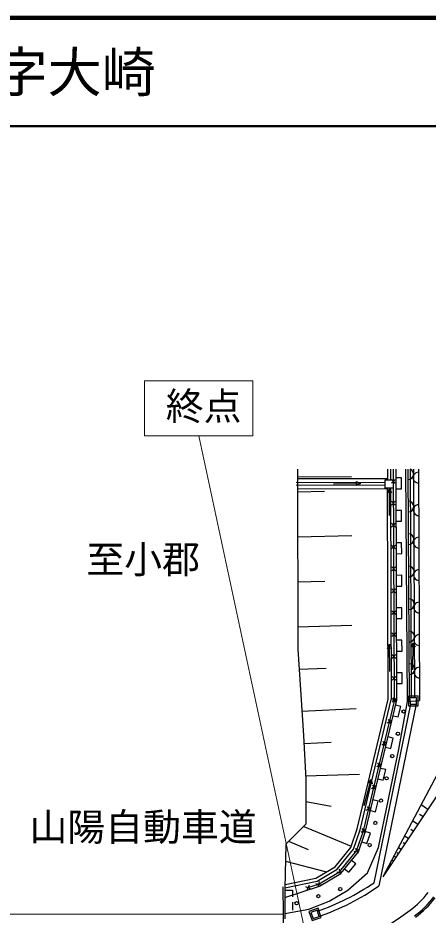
# Model space of a CAD drawing. Units: millimetres, scale not verified. Extents: x 40000 to 680000, y 20000 to 380000.
# Drawn here: x 427290 to 465168, y 297162 to 380000 of the extents above; entities that cross this region are included whole.
import ezdxf
from ezdxf.enums import TextEntityAlignment as Align

# ---------------------------------------------------------------- set-up
doc = ezdxf.new("R2010")
doc.units = ezdxf.units.MM
doc.header["$LTSCALE"] = 1000
for name, color, linetype, lineweight in [('M-BGD', 7, 'Continuous', 25), ('M-STR-HTXT', 7, 'Continuous', 13), ('M-STR-STRC', 7, 'Continuous', 25), ('M-TTL', 2, 'Continuous', 140), ('M-TTL-LINE', 7, 'Continuous', 50)]:
    doc.layers.add(name, color=color, linetype=linetype, lineweight=lineweight)
doc.layers.add('M-BMK-HTXT', color=7, linetype='Continuous')
doc.layers.add('M-TTL-TXT', color=7, linetype='Continuous')
doc.styles.add('ＭＳ ゴシック', font='')
doc.styles.get('ＭＳ ゴシック').set_extended_font_data('MS Gothic')

msp = doc.modelspace()

# ---------------------------------------------------------------- linework, layer by layer
at = {"layer": 'M-BGD'}
for p, q in [((461408, 338335), (461411, 337354)), ((461708, 338335), (461711, 337353)), ((461958, 338334), (462027, 316994)), ((463459, 316872), (463317, 338332)), ((463648, 317240), (463553, 338332)), ((463948, 317241), (463853, 338332)), ((464287, 338331), (464387, 316968)), ((453099, 337486), (461411, 337458)), ((453101, 337638), (458101, 337650)), ((458547, 337194), (458924, 337009)), ((458550, 336819), (458547, 337194)), ((462139, 337037), (461784, 337390)), ((462138, 337391), (461785, 337036)), ((462711, 337533), (462211, 337531)), ((462714, 336533), (462711, 337533)), ((452996, 337136), (461196, 337108)), ((452996, 336896), (461196, 336868)), ((453101, 336546), (461414, 336518)), ((456424, 336991), (458924, 337009)), ((458924, 337009), (458550, 336819)), ((461413, 336171), (461601, 336546)), ((461597, 334046), (461601, 336546)), ((461601, 336546), (461788, 336171)), ((461714, 336578), (461776, 317053)), ((462214, 336531), (462714, 336533)), ((453104, 336251), (455604, 336301)), ((461788, 336171), (461413, 336171)), ((462145, 335015), (461791, 335368)), ((462144, 335369), (461792, 335014)), ((462720, 334533), (462220, 334531)), ((462723, 333533), (462720, 334533)), ((462152, 332993), (461797, 333346)), ((462151, 333347), (461798, 332992)), ((462223, 333531), (462723, 333533)), ((453114, 332092), (458113, 332213)), ((462730, 331533), (462230, 331531)), ((462733, 330533), (462730, 331533)), ((462158, 330971), (461804, 331324)), ((462157, 331325), (461805, 330970)), ((462233, 330531), (462733, 330533)), ((462165, 328949), (461810, 329302)), ((462164, 329303), (461811, 328948)), ((462740, 328533), (462240, 328531)), ((462743, 327533), (462740, 328533)), ((453124, 327929), (455623, 328000)), ((462171, 326927), (461817, 327280)), ((462170, 327281), (461818, 326926)), ((462243, 327531), (462743, 327533)), ((462178, 324905), (461823, 325258)), ((462177, 325259), (461824, 324904)), ((462749, 325533), (462249, 325531)), ((462752, 324533), (462749, 325533)), ((453134, 323766), (458132, 323928)), ((462252, 324531), (462752, 324533)), ((462184, 322883), (461830, 323236)), ((462183, 323237), (461831, 322882)), ((462759, 322533), (462259, 322531)), ((462762, 321533), (462759, 322533)), ((463609, 321923), (463802, 322295)), ((463767, 319796), (463802, 322295)), ((463802, 322295), (463984, 321918)), ((461420, 321788), (461605, 322164)), ((461795, 321791), (461420, 321788)), ((461605, 322164), (461795, 321791)), ((461625, 319664), (461605, 322164)), ((462262, 321531), (462762, 321533)), ((463984, 321918), (463609, 321923)), ((462191, 320862), (461836, 321214)), ((462190, 321215), (461837, 320860)), ((453262, 319872), (455760, 319971)), ((462197, 318840), (461843, 319192)), ((462196, 319193), (461844, 318838)), ((462768, 319533), (462268, 319531)), ((462772, 318533), (462768, 319533)), ((462272, 318531), (462772, 318533)), ((459190, 304953), (462084, 317043)), ((463546, 316641), (460175, 300147)), ((464056, 316643), (460625, 299849)), ((462204, 316818), (461849, 317170)), ((462203, 317171), (461850, 316816)), ((461871, 316912), (462297, 317174)), ((461953, 317256), (462215, 316830)), ((462655, 316428), (462169, 316544)), ((463257, 316869), (464387, 316968)), ((463648, 317240), (463948, 317241)), ((453522, 315982), (458516, 316236)), ((462422, 315455), (462655, 316428)), ((461389, 314897), (461815, 315159)), ((461471, 315241), (461733, 314815)), ((461936, 315572), (462422, 315455)), ((453708, 312999), (456204, 313128)), ((460906, 312882), (461333, 313144)), ((460989, 313226), (461250, 312800)), ((461957, 313510), (461470, 313626)), ((461724, 312538), (461957, 313510)), ((467552, 313067), (460985, 300690)), ((469136, 312942), (460985, 300690)), ((461238, 312654), (461724, 312538)), ((460424, 310867), (460850, 311129)), ((460506, 311211), (460768, 310785)), ((461258, 310592), (460772, 310709)), ((453850, 310013), (458848, 310158)), ((461025, 309620), (461258, 310592)), ((459261, 307273), (459909, 309687)), ((459631, 309374), (459909, 309687)), ((459993, 309276), (459631, 309374)), ((459909, 309687), (459993, 309276)), ((459942, 308852), (460368, 309114)), ((460024, 309196), (460286, 308770)), ((460539, 309736), (461025, 309620)), ((453877, 307638), (456213, 307210)), ((460560, 307675), (460074, 307791)), ((460327, 306702), (460560, 307675)), ((464524, 307361), (465147, 306946)), ((459459, 306837), (459886, 307099)), ((459542, 307181), (459803, 306755)), ((459841, 306819), (460327, 306702)), ((463738, 305878), (464222, 305556)), ((464687, 306254), (464392, 306433)), ((453687, 305347), (458072, 303519)), ((458565, 303104), (459190, 304953)), ((458977, 304822), (459403, 305084)), ((459059, 305166), (459321, 304740)), ((459847, 304714), (459373, 304874)), ((463797, 304917), (463577, 305048)), ((459527, 303767), (459847, 304714)), ((463000, 304488), (463355, 304252)), ((452293, 303974), (454093, 303206)), ((458341, 302993), (458789, 303215)), ((458454, 303328), (458676, 302880)), ((459053, 303927), (459527, 303767)), ((462423, 303401), (462677, 303232)), ((463009, 303732), (462865, 303832)), ((456981, 301156), (458565, 303104)), ((462007, 302616), (462187, 302496)), ((462424, 302854), (462314, 302923)), ((451994, 302130), (455783, 301144)), ((457851, 301117), (458482, 301893)), ((458482, 301893), (458094, 302208)), ((461648, 301940), (461765, 301862)), ((461967, 302166), (461891, 302210)), ((461967, 302166), (461891, 302210)), ((455056, 300016), (456981, 301156)), ((456732, 301131), (457230, 301182)), ((456955, 301405), (457007, 300908)), ((457463, 301432), (457851, 301117)), ((451953, 299667), (454932, 300291)), ((451959, 299993), (454808, 300566)), ((454191, 299922), (453963, 299477)), ((454077, 299700), (455056, 300016)), ((454814, 300078), (455298, 299954)), ((455118, 300258), (454994, 299773)), ((451805, 297261), (451801, 299762)), ((451950, 299629), (451945, 296817)), ((451948, 299468), (452660, 299456)), ((452660, 299456), (452657, 298860)), ((453854, 299814), (454300, 299586)), ((452654, 298360), (452651, 297610)), ((451818, 294769), (451805, 297261))]:
    msp.add_line(p, q, dxfattribs=at)
for points in [[(451949, 298791), (455136, 299830), (457111, 301000), (458741, 303004), (459380, 304896), (462277, 316995), (462208, 338334)], [(453097, 338347), (453137, 321702), (453671, 313727), (453864, 309682), (453886, 305543), (452018, 303703), (451950, 299629)], [(459563, 301069), (460597, 303396), (462459, 312485), (463257, 316869), (463115, 338333)], [(454805, 300564), (456581, 301616), (458029, 303396), (458611, 305117), (461476, 317088), (461414, 336579)], [(454930, 300289), (456780, 301385), (458296, 303249), (458899, 305034), (461776, 317053)], [(451946, 297298), (454150, 297712), (456028, 298445), (457767, 299454), (459563, 301069)], [(411669, 297233), (416332, 297216), (416442, 297299), (425419, 297245), (451805, 297261)]]:
    msp.add_lwpolyline(points, dxfattribs=at)
for points in [[(461195, 336579), (461197, 337355), (461961, 337353), (461959, 336577)], [(464250, 316495), (464246, 317392), (463349, 317388), (463353, 316491)], [(464100, 316643), (464097, 317242), (463499, 317239), (463502, 316641)], [(455310, 296950), (455011, 297796), (454165, 297497), (454464, 296651)], [(455119, 297041), (454920, 297605), (454356, 297406), (454555, 296842)]]:
    msp.add_lwpolyline(points, close=True, dxfattribs=at)
for centre in [(462904, 315957), (462383, 313900), (461861, 311844), (461339, 309788), (460818, 307732), (460296, 305676), (459774, 303620), (455037, 298907), (457054, 299564), (453021, 298249)]:
    msp.add_circle(centre, 150, dxfattribs=at)
for centre, radius, start, end in [((463320, 337872), 500, 270.37893, 67.60748), ((464290, 337554), 500, 90.26992, 270.26992), ((463340, 334872), 500, 270.37893, 90.37893), ((464304, 334554), 500, 90.26992, 270.26992), ((463360, 331872), 500, 270.37893, 90.37893), ((464318, 331554), 500, 90.26992, 270.26992), ((463380, 328872), 500, 270.37893, 90.37893), ((464333, 328554), 500, 90.26992, 270.26992), ((463399, 325872), 500, 270.37893, 90.37893), ((464347, 325554), 500, 90.26992, 270.26992), ((463419, 322872), 500, 270.37893, 90.37893), ((464361, 322554), 500, 90.26992, 270.26992), ((463439, 319872), 500, 270.37893, 90.37893), ((464375, 319554), 500, 90.26992, 270.26992), ((447513, 318732), 22489, 289.32105, 304.26657), ((447588, 318606), 22843, 289.25096, 304.80065), ((458619, 304263), 8250, 306.4104, 322.53469), ((447513, 318732), 26489, 271.05398, 307.16662)]:
    msp.add_arc(centre, radius, start, end, dxfattribs=at)
at = {"layer": 'M-STR-HTXT'}
for p, q in [((448990, 346478), (438978, 346478)), ((438978, 346478), (438978, 341421)), ((448990, 341421), (448990, 346478)), ((438978, 341421), (448990, 341421)), ((455221, 288996), (443984, 341421))]:
    msp.add_line(p, q, dxfattribs=at)
at = {"layer": 'M-STR-STRC'}
for radius in [8925, 9075]:
    msp.add_arc((458619, 304263), radius, 306.4104, 322.53469, dxfattribs=at)
at = {"layer": 'M-TTL'}
msp.add_line((680000, 380000), (40000, 380000), dxfattribs=at)
at = {"layer": 'M-TTL-LINE'}
msp.add_line((40000, 370000), (680000, 370000), dxfattribs=at)

# ---------------------------------------------------------------- texts
at = {"layer": 'M-BMK-HTXT', "style": 'ＭＳ ゴシック'}
for s, p in [('至小郡', (444102, 327948)), ('山陽自動車道', (449346, 303245))]:
    msp.add_text(s, height=2566, dxfattribs=at).set_placement(p, align=Align.BOTTOM_RIGHT)
at = {"layer": 'M-STR-HTXT', "style": 'ＭＳ ゴシック'}
msp.add_text('終点', height=2566, dxfattribs=at).set_placement((440944, 342104), align=Align.BOTTOM_LEFT)
at = {"layer": 'M-TTL-TXT', "style": 'ＭＳ ゴシック'}
msp.add_text('防府市大字大崎', height=3666, dxfattribs=at).set_placement((405024, 375000), align=Align.MIDDLE_LEFT)

doc.saveas('drawing.dxf')
